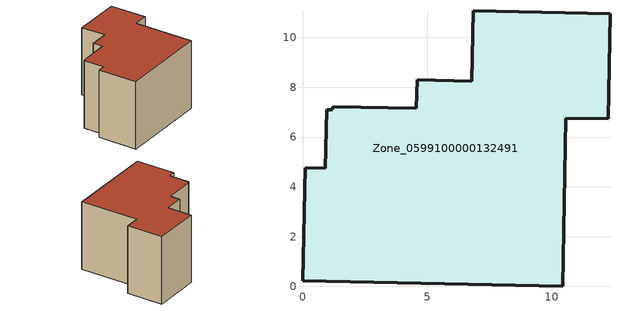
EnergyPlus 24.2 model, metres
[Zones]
Zone_0599100000132491
 floor ground (C_G): 6.79,8.25 6.85,11.08 12.35,10.96 12.27,6.73 10.58,6.76 10.46,0 0,0.22 0.11,4.76 0.91,4.74 0.97,7.09 1.19,7.1 1.21,7.22 4.56,7.15 4.6,8.3 z0
 wall outside (C_F): 6.85,11.08 6.79,8.25 4.6,8.3 4.56,7.15 1.21,7.22 1.19,7.1 0.97,7.09 0.91,4.74 0.11,4.76 0,0.22 10.46,0 10.58,6.76 12.27,6.73 12.35,10.96 6.85,11.08 z0:7.96
 roof outside (C_R): 0.97,7.09 0.91,4.74 0.11,4.76 0,0.22 10.46,0 10.58,6.76 12.27,6.73 12.35,10.96 6.85,11.08 6.79,8.25 4.6,8.3 4.56,7.15 1.21,7.22 1.19,7.1 z7.96
[BUILDING]
Pand.0599100000132491: North Axis=0; Terrain=City; Loads Convergence Tolerance Value=0.04; Temperature Convergence Tolerance Value=0.4; Solar Distribution=FullExterior; Maximum Number of Warmup Days=25; Minimum Number of Warmup Days=1
[Site:Location]
Rotterdam.The.Hague.AP_ZH_NLD Design_Conditions: Latitude=51.96; Longitude=4.45; Time Zone=1; Elevation=-4.5
[SITE:GROUNDTEMPERATURE:BUILDINGSURFACE]
18, 18, 18, 18, 18, 18, 18, 18, 18, 18, 18, 18
[MATERIAL] Thermal Absorptance=0.9; Solar Absorptance=0.7; Visible Absorptance=0.7
Name | Roughness | Thickness | Conductivity | Density | Specific Heat
G.TC.1946-1964 | MediumSmooth | 0.15 | 1 | 540 | 1210
F.TC.1946-1964 | Rough | 0.3 | 0.857143 | 1920 | 840
R.TC.1946-1964 | MediumRough | 0.2 | 0.235294 | 1500 | 1000
[CONSTRUCTION]
C_G: G.TC.1946-1964
C_F: F.TC.1946-1964
C_R: R.TC.1946-1964
[ZONE]
Zone_0599100000132491: Type=1; Multiplier=1; Ceiling Height=Autocalculate; Volume=Autocalculate; Floor Area=autocalculate; Part of Total Floor Area=Yes
[ZONEINFILTRATION:DESIGNFLOWRATE]
Infil_Zone_0599100000132491: Zone or ZoneList or Space or SpaceList=Zone_0599100000132491; Schedule=AlwaysOn; Design Flow Rate Calculation Method=Flow/Area; Flow Rate per Floor Area=0.003; Constant Term Coefficient=1; Temperature Term Coefficient=0; Velocity Term Coefficient=0; Velocity Squared Term Coefficient=0
[HVACTEMPLATE:ZONE:IDEALLOADSAIRSYSTEM]
Zone_0599100000132491: Maximum Heating Supply Air Temperature=50; Minimum Cooling Supply Air Temperature=13; Maximum Heating Supply Air Humidity Ratio=0.0156; Minimum Cooling Supply Air Humidity Ratio=0.0077; Heating Limit=NoLimit; Cooling Limit=NoLimit; Dehumidification Control Type=ConstantSensibleHeatRatio; Cooling Sensible Heat Ratio=0.7; Dehumidification Setpoint=60; Humidification Control Type=None; Humidification Setpoint=30; Outdoor Air Method=None; Outdoor Air Flow Rate per Person=0.00944; Outdoor Air Flow Rate per Zone Floor Area=0; Outdoor Air Flow Rate per Zone=0; Demand Controlled Ventilation Type=None; Outdoor Air Economizer Type=NoEconomizer; Heat Recovery Type=None; Sensible Heat Recovery Effectiveness=0.7; Latent Heat Recovery Effectiveness=0.65
[ZONECONTROL:THERMOSTAT]
ThermostatControl_Zone_0599100000132491: Zone or ZoneList=Zone_0599100000132491; Control Type Schedule=DualSetpointControlType; Control 1=Thermostat_Zone_0599100000132491; Temperature Difference Between Cutout And Setpoint=0
[THERMOSTATSETPOINT:DUALSETPOINT]
Thermostat_Zone_0599100000132491: Heating Setpoint Temperature Schedule=HeatingSetpoint_Zone_0599100000132491; Cooling Setpoint Temperature Schedule=CoolingSetpoint_Zone_0599100000132491
[SCHEDULE:COMPACT]
HeatingSetpoint_Zone_0599100000132491: Through: 12/31, For: AllDays, Until: 24:00, 21
CoolingSetpoint_Zone_0599100000132491: Through: 12/31, For: AllDays, Until: 24:00, 24
DualSetpointControlType: Through: 12/31, For: AllDays, Until: 24:00, 4
AlwaysOn: Through: 12/31, For: AllDays, Until: 24:00, 1
